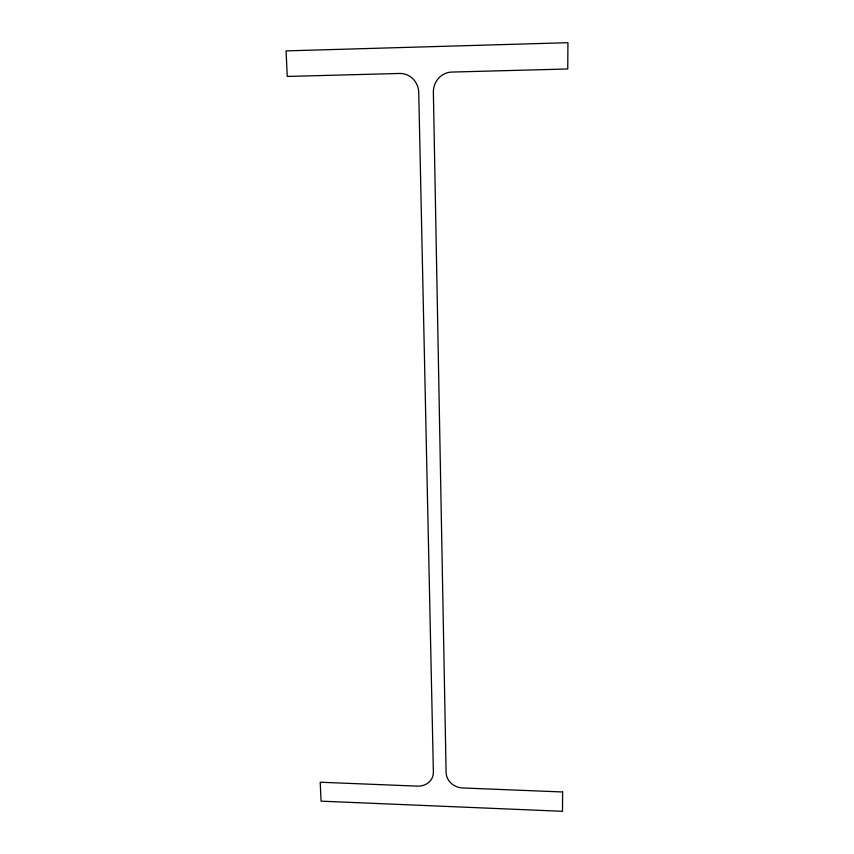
<?xml version="1.0" encoding="UTF-8"?>
<svg xmlns="http://www.w3.org/2000/svg" width="854" height="854" viewBox="0 0 854 854"><rect width="100%" height="100%" fill="white"/><g stroke="black" fill="none" stroke-linecap="round" stroke-linejoin="round"><path stroke-width="1.28" d="M562.626 791.978L562.487 811.3L321.093 801.159L320.207 782.221L417.542 786.139A16.343 14.614 17.9 0 0 433.384 772.037L418.748 92.606A19.546 18.585 88.4 0 0 399.64 73.455L287.264 76.444L286.069 50.888L567.931 42.7L567.75 68.982L451.809 72.067A19.653 18.756 -85.2 0 0 433.373 92.243L446.108 772.528A16.439 14.721 15.4 0 0 462.633 787.954L562.626 791.978"/></g></svg>
